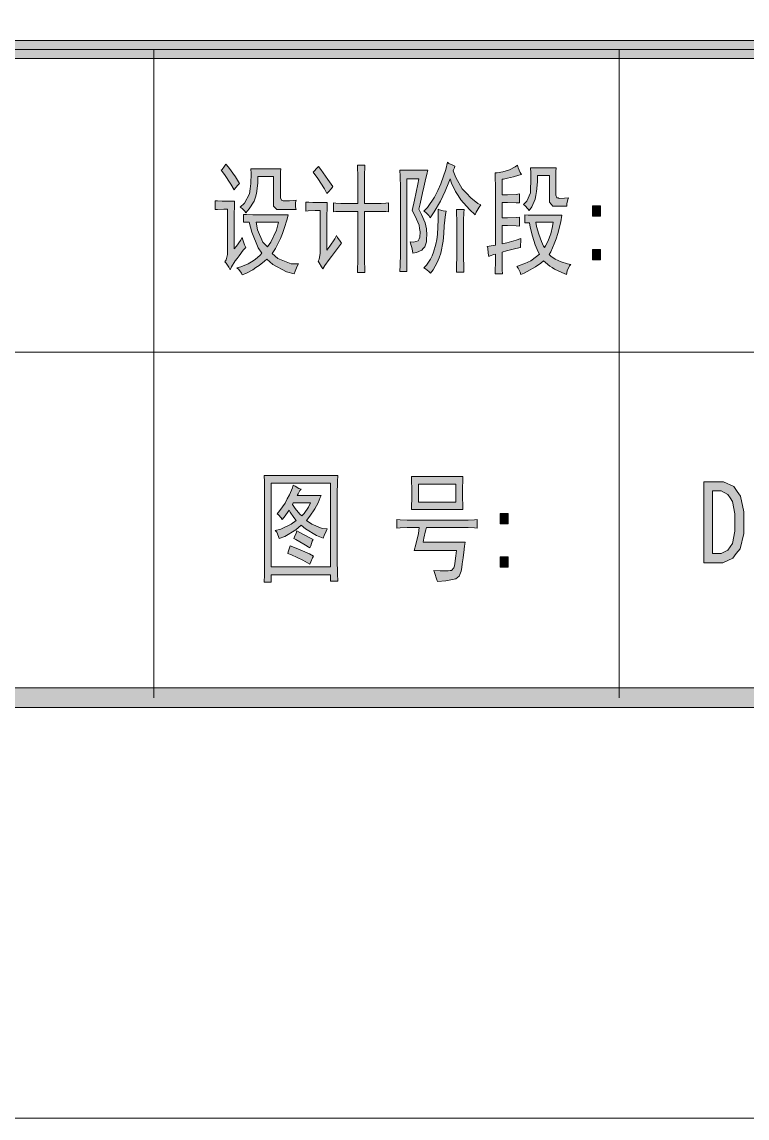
# Model space of a CAD drawing. Header units: millimetres. Extents: x 805 to 6044844, y 120 to 7887884.
# Drawn here: x 6039111 to 6041700, y 7798792 to 7802704 of the extents above; entities that cross this region are included whole.
import ezdxf

# ---------------------------------------------------------------- set-up
doc = ezdxf.new("R2010")
doc.units = ezdxf.units.MM

msp = doc.modelspace()

# ---------------------------------------------------------------- hatches: boundary and pattern name
h = msp.add_hatch(color=0)
h.dxf.hatch_style = 2
h.paths.add_polyline_path([(6035838.5, 7802573.2), (6035838.5, 7802637.6), (6043344, 7802637.6), (6043344, 7802573.2)])
h = msp.add_hatch(color=0)
h.dxf.hatch_style = 2
h.paths.add_polyline_path([(6039838.9, 7802196.5), (6039849.1, 7802185.2), (6039873.8, 7802150.9), (6039888.3, 7802127.3), (6039883.5, 7802123), (6039873.3, 7802111.7), (6039868.5, 7802105.3), (6039857.7, 7802124.6), (6039834.7, 7802159.5), (6039822.8, 7802174.5), (6039826.6, 7802177.7), (6039834.7, 7802189)])
h = msp.add_hatch(color=0)
h.dxf.hatch_style = 2
h.paths.add_polyline_path([(6040310.7, 7802056.4), (6040310.7, 7802140.7), (6040310.7, 7802157.3), (6040309.6, 7802183.6), (6040309.1, 7802193.3), (6040335.9, 7802193.3), (6040335.4, 7802182), (6040334.3, 7802162.7), (6040334.3, 7802154.1), (6040334.3, 7802056.4), (6040386.4, 7802056.4), (6040393.9, 7802056.4), (6040410.5, 7802057), (6040419.6, 7802058), (6040419.6, 7802025.8), (6040410, 7802026.9), (6040393.9, 7802027.4), (6040388, 7802027.4), (6040334.3, 7802027.4), (6040334.3, 7801858.4), (6040334.3, 7801848.2), (6040335.4, 7801824), (6040335.9, 7801809.5), (6040309.1, 7801809.5), (6040309.6, 7801824), (6040310.7, 7801847.6), (6040310.7, 7801856.8), (6040310.7, 7802027.4), (6040260.8, 7802027.4), (6040251.7, 7802027.4), (6040232.3, 7802026.9), (6040223.2, 7802025.8), (6040223.2, 7802058), (6040232.3, 7802057), (6040250, 7802056.4), (6040258.6, 7802056.4)])
h = msp.add_hatch(color=0)
h.dxf.hatch_style = 2
h.paths.add_polyline_path([(6040651.5, 7802172.9), (6040660.1, 7802148.2), (6040683.7, 7802107.9), (6040698.7, 7802092.4), (6040713.7, 7802076.8), (6040739.5, 7802056.4), (6040750.2, 7802051.1), (6040743.8, 7802042.5), (6040733.6, 7802024.8), (6040729.8, 7802015.6), (6040708.9, 7802035), (6040678.3, 7802069.3), (6040669.2, 7802084.3), (6040659.5, 7802098.8), (6040645, 7802128.9), (6040639.7, 7802143.9), (6040635.4, 7802131.6), (6040622.5, 7802100.4), (6040613.9, 7802082.2), (6040605.3, 7802064.5), (6040582.8, 7802025.8), (6040568.8, 7802005.4), (6040564, 7802012.9), (6040552.2, 7802024.8), (6040546.3, 7802029), (6040559.2, 7802041.9), (6040583.9, 7802078.4), (6040595.7, 7802102.6), (6040606.9, 7802126.7), (6040624.6, 7802177.2), (6040631.1, 7802202.9), (6040635.9, 7802199.2), (6040649.3, 7802192.2), (6040657.4, 7802189.5), (6040655.2, 7802183.6), (6040652, 7802175.6)])
h = msp.add_hatch(color=0)
h.dxf.hatch_style = 2
h.paths.add_polyline_path([(6040894.6, 7802159.5), (6040885.5, 7802156.8), (6040866.2, 7802151.4), (6040856, 7802149.3), (6040845.2, 7802146.6), (6040830.7, 7802143.4), (6040825.9, 7802142.3), (6040825.9, 7802086.5), (6040845.2, 7802086.5), (6040876.3, 7802088.1), (6040888.2, 7802090.2), (6040888.2, 7802058), (6040876.3, 7802058.6), (6040845.2, 7802059.6), (6040825.9, 7802059.6), (6040825.9, 7802005.4), (6040845.2, 7802005.4), (6040876.3, 7802006.5), (6040888.2, 7802007), (6040888.2, 7801975.4), (6040876.3, 7801975.9), (6040845.2, 7801977), (6040825.9, 7801977), (6040825.9, 7801912.6), (6040842.5, 7801915.8), (6040876.3, 7801925.5), (6040893, 7801931.4), (6040892.4, 7801922.8), (6040891.9, 7801906.7), (6040891.9, 7801899.2), (6040874.2, 7801896), (6040841.5, 7801887.4), (6040825.9, 7801882), (6040825.9, 7801853.6), (6040825.9, 7801843.4), (6040826.4, 7801818.7), (6040827.5, 7801804.7), (6040800.7, 7801804.7), (6040801.2, 7801818.7), (6040801.8, 7801843.4), (6040801.8, 7801853.6), (6040801.8, 7801875.6), (6040795.8, 7801873.9), (6040783.5, 7801869.7), (6040778.1, 7801867), (6040776.5, 7801878.8), (6040774.4, 7801896.5), (6040772.8, 7801902.4), (6040779.2, 7801903.5), (6040793.7, 7801905.6), (6040801.8, 7801907.8), (6040801.8, 7802103.6), (6040801.8, 7802117.6), (6040801.2, 7802149.3), (6040800.7, 7802165.9), (6040808.2, 7802165.9), (6040828, 7802169.1), (6040839.9, 7802172.9), (6040852.2, 7802176.1), (6040872.1, 7802186.3), (6040880.6, 7802193.3), (6040883.3, 7802183.6), (6040890.3, 7802167)])
h = msp.add_hatch(color=0)
h.dxf.hatch_style = 2
h.paths.add_polyline_path([(6040031.6, 7802034.4), (6040020.9, 7802034.4), (6040009.6, 7802046.2), (6040009.1, 7802058), (6040009.1, 7802152.5), (6039953.3, 7802152.5), (6039953.3, 7802128.9), (6039949, 7802091.8), (6039945.2, 7802078.4), (6039940.9, 7802064.5), (6039923.2, 7802036.6), (6039910.3, 7802022.6), (6039907.6, 7802028.5), (6039897.4, 7802038.7), (6039889.9, 7802042.5), (6039905.5, 7802057), (6039923.7, 7802090.2), (6039925.9, 7802108.5), (6039928, 7802127.3), (6039929.6, 7802162.7), (6039929.1, 7802179.3), (6040035.4, 7802179.3), (6040034.8, 7802169.1), (6040034.3, 7802143.9), (6040034.3, 7802128.9), (6040034.3, 7802083.3), (6040034.3, 7802076.3), (6040037.5, 7802068.2), (6040041.3, 7802067.2), (6040044.5, 7802066.1), (6040054.7, 7802065), (6040061.1, 7802065.5), (6040067, 7802066.1), (6040081.5, 7802067.2), (6040090.1, 7802068.2), (6040088.5, 7802059.6), (6040088.5, 7802042.5), (6040090.1, 7802034.4)])
h = msp.add_hatch(color=0)
h.dxf.hatch_style = 2
h.paths.add_polyline_path([(6040170.1, 7802187.9), (6040178.1, 7802177.2), (6040203.9, 7802141.8), (6040221.6, 7802117.1), (6040216.2, 7802110.1), (6040205.5, 7802097.7), (6040200.1, 7802091.8), (6040192.1, 7802107.9), (6040167.4, 7802145.5), (6040150.8, 7802167.5), (6040155.1, 7802171.8), (6040164.7, 7802182)])
h = msp.add_hatch(color=0)
h.dxf.hatch_style = 2
h.paths.add_polyline_path([(6040560.2, 7802174.5), (6040557.6, 7802165.4), (6040550.6, 7802135.3), (6040546.3, 7802114.4), (6040541.5, 7802094), (6040532.9, 7802054.3), (6040528.6, 7802036), (6040538.2, 7802016.7), (6040550.6, 7801986.7), (6040553.3, 7801975.9), (6040555.4, 7801965.2), (6040557, 7801943.2), (6040556, 7801931.4), (6040555.4, 7801919.6), (6040549.5, 7801901.9), (6040544.1, 7801896), (6040538.8, 7801890), (6040520, 7801881.5), (6040506.6, 7801878.8), (6040504.4, 7801893.8), (6040499.1, 7801914.2), (6040496.9, 7801919.6), (6040509.8, 7801918), (6040525.9, 7801922.8), (6040529.1, 7801929.8), (6040531.8, 7801936.2), (6040532.9, 7801955), (6040530.7, 7801966.8), (6040529.1, 7801978.6), (6040515.7, 7802010.8), (6040504.4, 7802030.7), (6040513, 7802068.2), (6040525.4, 7802124.6), (6040528.6, 7802143.9), (6040485.1, 7802143.9), (6040485.1, 7801812.8), (6040461, 7801812.8), (6040462, 7801835.8), (6040462.6, 7801875.6), (6040462.6, 7801892.2), (6040462.6, 7802093.4), (6040462.6, 7802112.8), (6040462, 7802153.6), (6040461, 7802174.5)])
h = msp.add_hatch(color=0)
h.dxf.hatch_style = 2
h.paths.add_polyline_path([(6041018.6, 7802183.1), (6041018, 7802170.2), (6041017.5, 7802146.6), (6041017.5, 7802135.8), (6041017.5, 7802093.4), (6041017.5, 7802085.9), (6041021.3, 7802076.8), (6041025.5, 7802075.7), (6041029.8, 7802074.1), (6041048.6, 7802074.7), (6041063.1, 7802076.3), (6041060.4, 7802070.4), (6041057.2, 7802055.3), (6041056.7, 7802046.2), (6041017.5, 7802046.2), (6041006.8, 7802046.2), (6040995, 7802060.2), (6040994.4, 7802074.7), (6040994.4, 7802155.7), (6040951.5, 7802155.7), (6040951.5, 7802133.7), (6040948.8, 7802098.3), (6040946.7, 7802084.9), (6040944, 7802071.4), (6040931.6, 7802044.6), (6040922.5, 7802030.7), (6040917.7, 7802036.6), (6040908, 7802047.8), (6040902.1, 7802052.7), (6040913.9, 7802064.5), (6040926.8, 7802094.5), (6040927.3, 7802112.8), (6040927.9, 7802131), (6040927.9, 7802165.9), (6040927.3, 7802183.1)])
h = msp.add_hatch(color=0)
h.dxf.hatch_style = 2
h.paths.add_polyline_path([(6039870.6, 7802064.5), (6039870.1, 7802049.4), (6039869.5, 7802015.6), (6039869.5, 7801996.8), (6039869.5, 7801893.8), (6039877.6, 7801904), (6039891.5, 7801924.4), (6039897.4, 7801934.6), (6039899.6, 7801926), (6039905.5, 7801908.3), (6039910.3, 7801899.2), (6039901.7, 7801889), (6039886.7, 7801869.7), (6039879.7, 7801860), (6039872.8, 7801850.9), (6039859.9, 7801830.5), (6039854.5, 7801819.7), (6039849.7, 7801828.9), (6039840.6, 7801843.4), (6039835.2, 7801848.2), (6039840.6, 7801855.2), (6039845.4, 7801874.5), (6039845.4, 7801887.4), (6039845.4, 7802036), (6039832, 7802036), (6039810, 7802035), (6039801.4, 7802034.4), (6039801.4, 7802066.1), (6039809.4, 7802065.5), (6039826.6, 7802064.5), (6039835.2, 7802064.5)])
h = msp.add_hatch(color=0)
h.dxf.hatch_style = 2
h.paths.add_polyline_path([(6040201.7, 7802059.6), (6040200.7, 7802043.5), (6040200.1, 7802009.7), (6040200.1, 7801992), (6040200.1, 7801889), (6040210.9, 7801903.5), (6040228, 7801929.8), (6040234.5, 7801941.6), (6040238.2, 7801934.6), (6040247.4, 7801921.2), (6040252.2, 7801914.2), (6040216.8, 7801867), (6040208.7, 7801856.2), (6040192.6, 7801834.2), (6040185.1, 7801823), (6040180.8, 7801830.5), (6040172.2, 7801844.4), (6040168.5, 7801850.3), (6040172.8, 7801856.8), (6040176.5, 7801877.2), (6040176, 7801890.6), (6040176, 7802030.7), (6040158.8, 7802030.7), (6040133.6, 7802030.1), (6040125.5, 7802029), (6040125.5, 7802061.2), (6040135.7, 7802060.2), (6040149.7, 7802059.6), (6040153.4, 7802059.6)])
h = msp.add_hatch(color=0)
h.dxf.hatch_style = 2
h.paths.add_polyline_path([(6040625.7, 7802029), (6040623.6, 7802016.7), (6040618.7, 7801976.5), (6040617.1, 7801949.1), (6040615, 7801921.7), (6040606.9, 7801878.2), (6040600.5, 7801862.1), (6040594.1, 7801846), (6040579, 7801818.7), (6040569.9, 7801807.9), (6040564.5, 7801813.8), (6040552.2, 7801823), (6040546.3, 7801826.7), (6040555.4, 7801835.8), (6040570.4, 7801857.3), (6040575.8, 7801869.7), (6040581.2, 7801882), (6040589.2, 7801911), (6040592.4, 7801927.6), (6040595.1, 7801944.8), (6040597.8, 7801999), (6040597.8, 7802036), (6040601.6, 7802033.3), (6040615.5, 7802030.1)])
h = msp.add_hatch(color=0)
h.dxf.hatch_style = 2
h.paths.add_polyline_path([(6041176.9, 7802010.8), (6041147.9, 7802010.8), (6041147.9, 7802047.8), (6041176.9, 7802047.8)])
h = msp.add_hatch(color=0)
h.paths.add_polyline_path([(6039902.3, 7802017.2), (6039912.5, 7802016.7), (6039935.5, 7802015.6), (6039947.9, 7802015.6), (6040062.2, 7802015.6), (6040058.4, 7802000.6), (6040047.7, 7801967.3), (6040041.3, 7801949.1), (6040034.8, 7801930.8), (6040016.6, 7801894.9), (6040005.3, 7801877.2), (6040025.2, 7801859.5), (6040072.4, 7801840.7), (6040098.7, 7801840.1), (6040093.9, 7801832.6), (6040086.4, 7801814.9), (6040083.7, 7801804.7), (6040056.3, 7801812.2), (6040007.5, 7801838.5), (6039986, 7801856.8), (6039977.9, 7801850.3), (6039958.1, 7801835.3), (6039946.8, 7801827.3), (6039935.5, 7801819.2), (6039910.9, 7801806.3), (6039897.4, 7801801), (6039894.8, 7801807.9), (6039885.6, 7801820.8), (6039878.7, 7801826.7), (6039892.6, 7801829.9), (6039918.9, 7801840.7), (6039931.3, 7801848.2), (6039943.6, 7801856.2), (6039961.8, 7801871.3), (6039968.3, 7801878.8), (6039954.3, 7801898.1), (6039931.8, 7801953.4), (6039922.7, 7801988.8), (6039902.3, 7801988.8)])
h.paths.add_polyline_path([(6039987.6, 7801900.8), (6040000, 7801918), (6040019.8, 7801961.4), (6040026.8, 7801988.8), (6039947.9, 7801988.8), (6039952.7, 7801962.5), (6039972, 7801918.5)])
h = msp.add_hatch(color=0)
h.dxf.hatch_style = 2
h.paths.add_polyline_path([(6040690.7, 7802034.4), (6040689, 7802022.6), (6040688, 7801996.8), (6040688, 7801983.4), (6040688, 7801870.2), (6040688, 7801862.1), (6040688.5, 7801832.6), (6040689, 7801811.2), (6040662.8, 7801811.2), (6040663.3, 7801834.2), (6040663.8, 7801864.3), (6040663.8, 7801872.3), (6040663.8, 7801983.4), (6040663.8, 7801995.2), (6040663.3, 7802021), (6040662.8, 7802034.4)])
h = msp.add_hatch(color=0)
h.paths.add_polyline_path([(6041039, 7802014), (6041035.2, 7801990.4), (6041025, 7801948.5), (6041018.6, 7801930.3), (6041012.1, 7801912.1), (6040999.8, 7801884.1), (6040993.3, 7801873.9), (6040999.2, 7801868), (6041015.3, 7801857.3), (6041026.1, 7801852.5), (6041036.8, 7801848.2), (6041059.4, 7801840.7), (6041070.6, 7801838.5), (6041066.3, 7801833.2), (6041058.3, 7801815.4), (6041055.6, 7801802.6), (6041038.4, 7801809.5), (6041012.7, 7801821.9), (6041004.6, 7801827.3), (6040996.6, 7801832.6), (6040981, 7801845), (6040974, 7801851.9), (6040964.4, 7801843.4), (6040944.5, 7801829.4), (6040934.8, 7801824), (6040925.7, 7801818.7), (6040904.8, 7801807.9), (6040893, 7801802.6), (6040890.8, 7801811.2), (6040883.3, 7801825.6), (6040878, 7801831.5), (6040887.1, 7801834.2), (6040906.4, 7801841.7), (6040917.1, 7801846.6), (6040927.9, 7801851.9), (6040948.8, 7801866.4), (6040959, 7801875.6), (6040954.2, 7801884.1), (6040944, 7801908.3), (6040938.6, 7801924.4), (6040933.8, 7801939.4), (6040926.3, 7801971.1), (6040923.6, 7801987.2), (6040919.3, 7801987.2), (6040910.7, 7801987.2), (6040906.9, 7801987.2), (6040906.9, 7802015.6), (6040919.3, 7802014.6), (6040941.8, 7802014), (6040952.6, 7802014)])
h.paths.add_polyline_path([(6040946.7, 7801988.8), (6040948.8, 7801974.3), (6040956.3, 7801946.9), (6040961.1, 7801933.5), (6040966, 7801920.6), (6040973.5, 7801903.5), (6040976.7, 7801899.2), (6040981, 7801905.1), (6040990.1, 7801923.3), (6040994.4, 7801935.7), (6040999.2, 7801947.5), (6041006.2, 7801974.3), (6041008.4, 7801988.8), (6040952.6, 7801988.8)])
h = msp.add_hatch(color=0)
h.dxf.hatch_style = 2
h.paths.add_polyline_path([(6041176.9, 7801855.2), (6041147.9, 7801855.2), (6041147.9, 7801892.2), (6041176.9, 7801892.2)])
h = msp.add_hatch(color=0)
h.paths.add_polyline_path([(6040238.8, 7801085), (6040237.7, 7801064.1), (6040237.2, 7801017.4), (6040237.2, 7800992.2), (6040237.2, 7800811.3), (6040237.2, 7800785.6), (6040237.7, 7800734), (6040238.8, 7800708.3), (6040213, 7800708.3), (6040213, 7800730.3), (6040001.6, 7800730.3), (6040001.6, 7800705.1), (6039976.3, 7800705.1), (6039976.9, 7800731.4), (6039977.4, 7800785.6), (6039977.4, 7800813.5), (6039977.4, 7800992.2), (6039977.4, 7801016.9), (6039976.9, 7801063), (6039976.3, 7801085)])
h.paths.add_polyline_path([(6040213, 7800759.3), (6040213, 7801058.2), (6040001.6, 7801058.2), (6040001.6, 7800759.3)])
h = msp.add_hatch(color=0)
h.paths.add_polyline_path([(6040685.8, 7801081.8), (6040685.3, 7801068.9), (6040684.2, 7801040.5), (6040684.2, 7801024.4), (6040684.2, 7801008.3), (6040685.3, 7800977.7), (6040685.8, 7800963.7), (6040502.3, 7800963.7), (6040502.8, 7800975.5), (6040503.4, 7801003.5), (6040503.4, 7801019.6), (6040503.4, 7801036.2), (6040502.8, 7801067.3), (6040502.3, 7801081.8)])
h.paths.add_polyline_path([(6040660.6, 7800990.6), (6040660.6, 7801055), (6040527.5, 7801055), (6040527.5, 7800990.6)])
h = msp.add_hatch(color=0)
h.paths.add_polyline_path([(6041688.3, 7800917.6), (6041688.3, 7800878.9), (6041675.5, 7800823.7), (6041662, 7800807.6), (6041649.2, 7800790.9), (6041613.7, 7800774.3), (6041591.2, 7800774.3), (6041545.6, 7800774.3), (6041545.6, 7801062.5), (6041591.2, 7801062.5), (6041616.4, 7801062.5), (6041652.9, 7801045.8), (6041664.7, 7801028.7), (6041676.5, 7801012), (6041688.3, 7800956.2)])
h.paths.add_polyline_path([(6041656.1, 7800917.6), (6041656.1, 7800948.7), (6041648.1, 7800992.7), (6041640, 7801005.1), (6041632, 7801017.9), (6041607.8, 7801030.8), (6041591.2, 7801030.8), (6041576.7, 7801030.8), (6041576.7, 7800806.5), (6041591.2, 7800806.5), (6041607.8, 7800806.5), (6041632, 7800818.8), (6041640, 7800830.6), (6041648.1, 7800843), (6041656.1, 7800886.5)])
h = msp.add_hatch(color=0)
h.paths.add_polyline_path([(6040107.8, 7801036.2), (6040104.1, 7801031.4), (6040097.1, 7801020.1), (6040093.9, 7801014.2), (6040179.2, 7801014.2), (6040176.5, 7801006.7), (6040168.5, 7800987.9), (6040162.6, 7800977.2), (6040156.7, 7800965.9), (6040139, 7800940.1), (6040127.1, 7800924.6), (6040145.9, 7800912.2), (6040183.5, 7800896.7), (6040201.7, 7800894.5), (6040197.4, 7800886.5), (6040189.9, 7800870.9), (6040186.7, 7800862.3), (6040163.1, 7800871.4), (6040123.9, 7800894.5), (6040107.8, 7800907.9), (6040089.6, 7800891.8), (6040050.4, 7800868.2), (6040029.5, 7800860.7), (6040027.9, 7800868.2), (6040020.9, 7800882.7), (6040015.5, 7800889.1), (6040035.9, 7800893.4), (6040072.9, 7800911.1), (6040090.1, 7800924.6), (6040081.5, 7800935.8), (6040068.6, 7800954.1), (6040064.9, 7800962.1), (6040059.5, 7800953.5), (6040047.2, 7800936.4), (6040040.7, 7800928.3), (6040036.4, 7800934.8), (6040026.8, 7800945), (6040022, 7800948.2), (6040032.7, 7800960), (6040050.9, 7800986.8), (6040058.4, 7801001.8), (6040066.5, 7801016.3), (6040077.2, 7801041), (6040079.9, 7801051.2), (6040086.4, 7801046.9), (6040100.3, 7801039.4)])
h.paths.add_polyline_path([(6040077.8, 7800982), (6040086.9, 7800968), (6040103.5, 7800947.6), (6040110.5, 7800941.7), (6040118.6, 7800950.3), (6040134.1, 7800972.9), (6040141.1, 7800987.4), (6040079.9, 7800987.4)])
h = msp.add_hatch(color=0)
h.dxf.hatch_style = 2
h.paths.add_polyline_path([(6040847.9, 7800912.8), (6040818.9, 7800912.8), (6040818.9, 7800950.3), (6040847.9, 7800950.3)])
h = msp.add_hatch(color=0)
h.dxf.hatch_style = 2
h.paths.add_polyline_path([(6040693.3, 7800926.2), (6040705.1, 7800926.2), (6040727.2, 7800927.2), (6040736.3, 7800928.3), (6040736.3, 7800897.7), (6040727.2, 7800898.8), (6040705.1, 7800899.3), (6040693.3, 7800899.3), (6040555.4, 7800899.3), (6040552.7, 7800887.5), (6040546.8, 7800861.2), (6040543.6, 7800847.3), (6040693.3, 7800847.3), (6040691.2, 7800833.3), (6040688.5, 7800810.8), (6040687.4, 7800801.7), (6040686.9, 7800792), (6040683.7, 7800770), (6040682.1, 7800756.6), (6040679.9, 7800743.7), (6040672.4, 7800726), (6040666.5, 7800721.2), (6040661.1, 7800716.3), (6040625.2, 7800709.4), (6040594.6, 7800706.7), (6040591.9, 7800716.3), (6040585.5, 7800735.6), (6040581.7, 7800745.8), (6040604.8, 7800744.8), (6040633.2, 7800744.8), (6040639.7, 7800745.8), (6040645.6, 7800746.4), (6040653.6, 7800755.5), (6040655.2, 7800763.6), (6040657.4, 7800771.6), (6040661.1, 7800799), (6040662.8, 7800818.3), (6040511.9, 7800818.3), (6040517.8, 7800838.7), (6040527, 7800878.9), (6040529.7, 7800899.3), (6040499.6, 7800899.3), (6040486.2, 7800899.3), (6040461.5, 7800898.8), (6040450.2, 7800897.7), (6040450.2, 7800928.3), (6040461.5, 7800927.2), (6040486.2, 7800926.2), (6040499.6, 7800926.2)])
h = msp.add_hatch(color=0)
h.dxf.hatch_style = 2
h.paths.add_polyline_path([(6040092.8, 7800887.5), (6040114.3, 7800875.7), (6040143.8, 7800860.7), (6040151.3, 7800856.9), (6040148.1, 7800850.5), (6040142.2, 7800834.9), (6040139.5, 7800826.9), (6040118, 7800840.3), (6040089, 7800856.9), (6040081.5, 7800860.7), (6040084.7, 7800866.6), (6040090.1, 7800880)])
h = msp.add_hatch(color=0)
h.dxf.hatch_style = 2
h.paths.add_polyline_path([(6040068.6, 7800834.9), (6040096.6, 7800824.2), (6040138.4, 7800805.4), (6040152.4, 7800797.9), (6040149.1, 7800791.5), (6040142.7, 7800777), (6040139.5, 7800769.5), (6040113.7, 7800783.4), (6040074, 7800802.2), (6040060.1, 7800806.5), (6040062.2, 7800813.5), (6040067, 7800827.4)])
h = msp.add_hatch(color=0)
h.dxf.hatch_style = 2
h.paths.add_polyline_path([(6040847.9, 7800757.7), (6040818.9, 7800757.7), (6040818.9, 7800794.7), (6040847.9, 7800794.7)])
h = msp.add_hatch(color=0)
h.dxf.hatch_style = 2
h.paths.add_polyline_path([(5922419.8, 7800256.9), (5922489.5, 7800327.2), (6043309.1, 7800327.2), (6043378.9, 7800256.9)])

# ---------------------------------------------------------------- linework, layer by layer
at = {"color": 0, "lineweight": 0}
for points in [[(5918704.9, 7798792.3), (5918704.9, 7887884.5), (6044844, 7887884.5), (6044844, 7798792.3)], [(6035838.5, 7802573.2), (6035838.5, 7802637.6), (6043344, 7802637.6), (6043344, 7802573.2)], [(6039838.9, 7802196.5), (6039849.1, 7802185.2), (6039873.8, 7802150.9), (6039888.3, 7802127.3), (6039883.5, 7802123), (6039873.3, 7802111.7), (6039868.5, 7802105.3), (6039857.7, 7802124.6), (6039834.7, 7802159.5), (6039822.8, 7802174.5), (6039826.6, 7802177.7), (6039834.7, 7802189)], [(6040310.7, 7802056.4), (6040310.7, 7802140.7), (6040310.7, 7802157.3), (6040309.6, 7802183.6), (6040309.1, 7802193.3), (6040335.9, 7802193.3), (6040335.4, 7802182), (6040334.3, 7802162.7), (6040334.3, 7802154.1), (6040334.3, 7802056.4), (6040386.4, 7802056.4), (6040393.9, 7802056.4), (6040410.5, 7802057), (6040419.6, 7802058), (6040419.6, 7802025.8), (6040410, 7802026.9), (6040393.9, 7802027.4), (6040388, 7802027.4), (6040334.3, 7802027.4), (6040334.3, 7801858.4), (6040334.3, 7801848.2), (6040335.4, 7801824), (6040335.9, 7801809.5), (6040309.1, 7801809.5), (6040309.6, 7801824), (6040310.7, 7801847.6), (6040310.7, 7801856.8), (6040310.7, 7802027.4), (6040260.8, 7802027.4), (6040251.7, 7802027.4), (6040232.3, 7802026.9), (6040223.2, 7802025.8), (6040223.2, 7802058), (6040232.3, 7802057), (6040250, 7802056.4), (6040258.6, 7802056.4)], [(6040651.5, 7802172.9), (6040660.1, 7802148.2), (6040683.7, 7802107.9), (6040698.7, 7802092.4), (6040713.7, 7802076.8), (6040739.5, 7802056.4), (6040750.2, 7802051.1), (6040743.8, 7802042.5), (6040733.6, 7802024.8), (6040729.8, 7802015.6), (6040708.9, 7802035), (6040678.3, 7802069.3), (6040669.2, 7802084.3), (6040659.5, 7802098.8), (6040645, 7802128.9), (6040639.7, 7802143.9), (6040635.4, 7802131.6), (6040622.5, 7802100.4), (6040613.9, 7802082.2), (6040605.3, 7802064.5), (6040582.8, 7802025.8), (6040568.8, 7802005.4), (6040564, 7802012.9), (6040552.2, 7802024.8), (6040546.3, 7802029), (6040559.2, 7802041.9), (6040583.9, 7802078.4), (6040595.7, 7802102.6), (6040606.9, 7802126.7), (6040624.6, 7802177.2), (6040631.1, 7802202.9), (6040635.9, 7802199.2), (6040649.3, 7802192.2), (6040657.4, 7802189.5), (6040655.2, 7802183.6), (6040652, 7802175.6)], [(6040894.6, 7802159.5), (6040885.5, 7802156.8), (6040866.2, 7802151.4), (6040856, 7802149.3), (6040845.2, 7802146.6), (6040830.7, 7802143.4), (6040825.9, 7802142.3), (6040825.9, 7802086.5), (6040845.2, 7802086.5), (6040876.3, 7802088.1), (6040888.2, 7802090.2), (6040888.2, 7802058), (6040876.3, 7802058.6), (6040845.2, 7802059.6), (6040825.9, 7802059.6), (6040825.9, 7802005.4), (6040845.2, 7802005.4), (6040876.3, 7802006.5), (6040888.2, 7802007), (6040888.2, 7801975.4), (6040876.3, 7801975.9), (6040845.2, 7801977), (6040825.9, 7801977), (6040825.9, 7801912.6), (6040842.5, 7801915.8), (6040876.3, 7801925.5), (6040893, 7801931.4), (6040892.4, 7801922.8), (6040891.9, 7801906.7), (6040891.9, 7801899.2), (6040874.2, 7801896), (6040841.5, 7801887.4), (6040825.9, 7801882), (6040825.9, 7801853.6), (6040825.9, 7801843.4), (6040826.4, 7801818.7), (6040827.5, 7801804.7), (6040800.7, 7801804.7), (6040801.2, 7801818.7), (6040801.8, 7801843.4), (6040801.8, 7801853.6), (6040801.8, 7801875.6), (6040795.8, 7801873.9), (6040783.5, 7801869.7), (6040778.1, 7801867), (6040776.5, 7801878.8), (6040774.4, 7801896.5), (6040772.8, 7801902.4), (6040779.2, 7801903.5), (6040793.7, 7801905.6), (6040801.8, 7801907.8), (6040801.8, 7802103.6), (6040801.8, 7802117.6), (6040801.2, 7802149.3), (6040800.7, 7802165.9), (6040808.2, 7802165.9), (6040828, 7802169.1), (6040839.9, 7802172.9), (6040852.2, 7802176.1), (6040872.1, 7802186.3), (6040880.6, 7802193.3), (6040883.3, 7802183.6), (6040890.3, 7802167)], [(6040031.6, 7802034.4), (6040020.9, 7802034.4), (6040009.6, 7802046.2), (6040009.1, 7802058), (6040009.1, 7802152.5), (6039953.3, 7802152.5), (6039953.3, 7802128.9), (6039949, 7802091.8), (6039945.2, 7802078.4), (6039940.9, 7802064.5), (6039923.2, 7802036.6), (6039910.3, 7802022.6), (6039907.6, 7802028.5), (6039897.4, 7802038.7), (6039889.9, 7802042.5), (6039905.5, 7802057), (6039923.7, 7802090.2), (6039925.9, 7802108.5), (6039928, 7802127.3), (6039929.6, 7802162.7), (6039929.1, 7802179.3), (6040035.4, 7802179.3), (6040034.8, 7802169.1), (6040034.3, 7802143.9), (6040034.3, 7802128.9), (6040034.3, 7802083.3), (6040034.3, 7802076.3), (6040037.5, 7802068.2), (6040041.3, 7802067.2), (6040044.5, 7802066.1), (6040054.7, 7802065), (6040061.1, 7802065.5), (6040067, 7802066.1), (6040081.5, 7802067.2), (6040090.1, 7802068.2), (6040088.5, 7802059.6), (6040088.5, 7802042.5), (6040090.1, 7802034.4)], [(6040170.1, 7802187.9), (6040178.1, 7802177.2), (6040203.9, 7802141.8), (6040221.6, 7802117.1), (6040216.2, 7802110.1), (6040205.5, 7802097.7), (6040200.1, 7802091.8), (6040192.1, 7802107.9), (6040167.4, 7802145.5), (6040150.8, 7802167.5), (6040155.1, 7802171.8), (6040164.7, 7802182)], [(6040560.2, 7802174.5), (6040557.6, 7802165.4), (6040550.6, 7802135.3), (6040546.3, 7802114.4), (6040541.5, 7802094), (6040532.9, 7802054.3), (6040528.6, 7802036), (6040538.2, 7802016.7), (6040550.6, 7801986.7), (6040553.3, 7801975.9), (6040555.4, 7801965.2), (6040557, 7801943.2), (6040556, 7801931.4), (6040555.4, 7801919.6), (6040549.5, 7801901.9), (6040544.1, 7801896), (6040538.8, 7801890), (6040520, 7801881.5), (6040506.6, 7801878.8), (6040504.4, 7801893.8), (6040499.1, 7801914.2), (6040496.9, 7801919.6), (6040509.8, 7801918), (6040525.9, 7801922.8), (6040529.1, 7801929.8), (6040531.8, 7801936.2), (6040532.9, 7801955), (6040530.7, 7801966.8), (6040529.1, 7801978.6), (6040515.7, 7802010.8), (6040504.4, 7802030.7), (6040513, 7802068.2), (6040525.4, 7802124.6), (6040528.6, 7802143.9), (6040485.1, 7802143.9), (6040485.1, 7801812.8), (6040461, 7801812.8), (6040462, 7801835.8), (6040462.6, 7801875.6), (6040462.6, 7801892.2), (6040462.6, 7802093.4), (6040462.6, 7802112.8), (6040462, 7802153.6), (6040461, 7802174.5)], [(6041018.6, 7802183.1), (6041018, 7802170.2), (6041017.5, 7802146.6), (6041017.5, 7802135.8), (6041017.5, 7802093.4), (6041017.5, 7802085.9), (6041021.3, 7802076.8), (6041025.5, 7802075.7), (6041029.8, 7802074.1), (6041048.6, 7802074.7), (6041063.1, 7802076.3), (6041060.4, 7802070.4), (6041057.2, 7802055.3), (6041056.7, 7802046.2), (6041017.5, 7802046.2), (6041006.8, 7802046.2), (6040995, 7802060.2), (6040994.4, 7802074.7), (6040994.4, 7802155.7), (6040951.5, 7802155.7), (6040951.5, 7802133.7), (6040948.8, 7802098.3), (6040946.7, 7802084.9), (6040944, 7802071.4), (6040931.6, 7802044.6), (6040922.5, 7802030.7), (6040917.7, 7802036.6), (6040908, 7802047.8), (6040902.1, 7802052.7), (6040913.9, 7802064.5), (6040926.8, 7802094.5), (6040927.3, 7802112.8), (6040927.9, 7802131), (6040927.9, 7802165.9), (6040927.3, 7802183.1)], [(6039870.6, 7802064.5), (6039870.1, 7802049.4), (6039869.5, 7802015.6), (6039869.5, 7801996.8), (6039869.5, 7801893.8), (6039877.6, 7801904), (6039891.5, 7801924.4), (6039897.4, 7801934.6), (6039899.6, 7801926), (6039905.5, 7801908.3), (6039910.3, 7801899.2), (6039901.7, 7801889), (6039886.7, 7801869.7), (6039879.7, 7801860), (6039872.8, 7801850.9), (6039859.9, 7801830.5), (6039854.5, 7801819.7), (6039849.7, 7801828.9), (6039840.6, 7801843.4), (6039835.2, 7801848.2), (6039840.6, 7801855.2), (6039845.4, 7801874.5), (6039845.4, 7801887.4), (6039845.4, 7802036), (6039832, 7802036), (6039810, 7802035), (6039801.4, 7802034.4), (6039801.4, 7802066.1), (6039809.4, 7802065.5), (6039826.6, 7802064.5), (6039835.2, 7802064.5)], [(6040201.7, 7802059.6), (6040200.7, 7802043.5), (6040200.1, 7802009.7), (6040200.1, 7801992), (6040200.1, 7801889), (6040210.9, 7801903.5), (6040228, 7801929.8), (6040234.5, 7801941.6), (6040238.2, 7801934.6), (6040247.4, 7801921.2), (6040252.2, 7801914.2), (6040216.8, 7801867), (6040208.7, 7801856.2), (6040192.6, 7801834.2), (6040185.1, 7801823), (6040180.8, 7801830.5), (6040172.2, 7801844.4), (6040168.5, 7801850.3), (6040172.8, 7801856.8), (6040176.5, 7801877.2), (6040176, 7801890.6), (6040176, 7802030.7), (6040158.8, 7802030.7), (6040133.6, 7802030.1), (6040125.5, 7802029), (6040125.5, 7802061.2), (6040135.7, 7802060.2), (6040149.7, 7802059.6), (6040153.4, 7802059.6)], [(6040625.7, 7802029), (6040623.6, 7802016.7), (6040618.7, 7801976.5), (6040617.1, 7801949.1), (6040615, 7801921.7), (6040606.9, 7801878.2), (6040600.5, 7801862.1), (6040594.1, 7801846), (6040579, 7801818.7), (6040569.9, 7801807.9), (6040564.5, 7801813.8), (6040552.2, 7801823), (6040546.3, 7801826.7), (6040555.4, 7801835.8), (6040570.4, 7801857.3), (6040575.8, 7801869.7), (6040581.2, 7801882), (6040589.2, 7801911), (6040592.4, 7801927.6), (6040595.1, 7801944.8), (6040597.8, 7801999), (6040597.8, 7802036), (6040601.6, 7802033.3), (6040615.5, 7802030.1)], [(6041176.9, 7802010.8), (6041147.9, 7802010.8), (6041147.9, 7802047.8), (6041176.9, 7802047.8)], [(6039902.3, 7802017.2), (6039912.5, 7802016.7), (6039935.5, 7802015.6), (6039947.9, 7802015.6), (6040062.2, 7802015.6), (6040058.4, 7802000.6), (6040047.7, 7801967.3), (6040041.3, 7801949.1), (6040034.8, 7801930.8), (6040016.6, 7801894.9), (6040005.3, 7801877.2), (6040025.2, 7801859.5), (6040072.4, 7801840.7), (6040098.7, 7801840.1), (6040093.9, 7801832.6), (6040086.4, 7801814.9), (6040083.7, 7801804.7), (6040056.3, 7801812.2), (6040007.5, 7801838.5), (6039986, 7801856.8), (6039977.9, 7801850.3), (6039958.1, 7801835.3), (6039946.8, 7801827.3), (6039935.5, 7801819.2), (6039910.9, 7801806.3), (6039897.4, 7801801), (6039894.8, 7801807.9), (6039885.6, 7801820.8), (6039878.7, 7801826.7), (6039892.6, 7801829.9), (6039918.9, 7801840.7), (6039931.3, 7801848.2), (6039943.6, 7801856.2), (6039961.8, 7801871.3), (6039968.3, 7801878.8), (6039954.3, 7801898.1), (6039931.8, 7801953.4), (6039922.7, 7801988.8), (6039902.3, 7801988.8)], [(6040690.7, 7802034.4), (6040689, 7802022.6), (6040688, 7801996.8), (6040688, 7801983.4), (6040688, 7801870.2), (6040688, 7801862.1), (6040688.5, 7801832.6), (6040689, 7801811.2), (6040662.8, 7801811.2), (6040663.3, 7801834.2), (6040663.8, 7801864.3), (6040663.8, 7801872.3), (6040663.8, 7801983.4), (6040663.8, 7801995.2), (6040663.3, 7802021), (6040662.8, 7802034.4)], [(6041039, 7802014), (6041035.2, 7801990.4), (6041025, 7801948.5), (6041018.6, 7801930.3), (6041012.1, 7801912.1), (6040999.8, 7801884.1), (6040993.3, 7801873.9), (6040999.2, 7801868), (6041015.3, 7801857.3), (6041026.1, 7801852.5), (6041036.8, 7801848.2), (6041059.4, 7801840.7), (6041070.6, 7801838.5), (6041066.3, 7801833.2), (6041058.3, 7801815.4), (6041055.6, 7801802.6), (6041038.4, 7801809.5), (6041012.7, 7801821.9), (6041004.6, 7801827.3), (6040996.6, 7801832.6), (6040981, 7801845), (6040974, 7801851.9), (6040964.4, 7801843.4), (6040944.5, 7801829.4), (6040934.8, 7801824), (6040925.7, 7801818.7), (6040904.8, 7801807.9), (6040893, 7801802.6), (6040890.8, 7801811.2), (6040883.3, 7801825.6), (6040878, 7801831.5), (6040887.1, 7801834.2), (6040906.4, 7801841.7), (6040917.1, 7801846.6), (6040927.9, 7801851.9), (6040948.8, 7801866.4), (6040959, 7801875.6), (6040954.2, 7801884.1), (6040944, 7801908.3), (6040938.6, 7801924.4), (6040933.8, 7801939.4), (6040926.3, 7801971.1), (6040923.6, 7801987.2), (6040919.3, 7801987.2), (6040910.7, 7801987.2), (6040906.9, 7801987.2), (6040906.9, 7802015.6), (6040919.3, 7802014.6), (6040941.8, 7802014), (6040952.6, 7802014)], [(6039987.6, 7801900.8), (6040000, 7801918), (6040019.8, 7801961.4), (6040026.8, 7801988.8), (6039947.9, 7801988.8), (6039952.7, 7801962.5), (6039972, 7801918.5)], [(6040946.7, 7801988.8), (6040948.8, 7801974.3), (6040956.3, 7801946.9), (6040961.1, 7801933.5), (6040966, 7801920.6), (6040973.5, 7801903.5), (6040976.7, 7801899.2), (6040981, 7801905.1), (6040990.1, 7801923.3), (6040994.4, 7801935.7), (6040999.2, 7801947.5), (6041006.2, 7801974.3), (6041008.4, 7801988.8), (6040952.6, 7801988.8)], [(6041176.9, 7801855.2), (6041147.9, 7801855.2), (6041147.9, 7801892.2), (6041176.9, 7801892.2)], [(6040238.8, 7801085), (6040237.7, 7801064.1), (6040237.2, 7801017.4), (6040237.2, 7800992.2), (6040237.2, 7800811.3), (6040237.2, 7800785.6), (6040237.7, 7800734), (6040238.8, 7800708.3), (6040213, 7800708.3), (6040213, 7800730.3), (6040001.6, 7800730.3), (6040001.6, 7800705.1), (6039976.3, 7800705.1), (6039976.9, 7800731.4), (6039977.4, 7800785.6), (6039977.4, 7800813.5), (6039977.4, 7800992.2), (6039977.4, 7801016.9), (6039976.9, 7801063), (6039976.3, 7801085)], [(6040213, 7800759.3), (6040213, 7801058.2), (6040001.6, 7801058.2), (6040001.6, 7800759.3)], [(6040685.8, 7801081.8), (6040685.3, 7801068.9), (6040684.2, 7801040.5), (6040684.2, 7801024.4), (6040684.2, 7801008.3), (6040685.3, 7800977.7), (6040685.8, 7800963.7), (6040502.3, 7800963.7), (6040502.8, 7800975.5), (6040503.4, 7801003.5), (6040503.4, 7801019.6), (6040503.4, 7801036.2), (6040502.8, 7801067.3), (6040502.3, 7801081.8)], [(6041688.3, 7800917.6), (6041688.3, 7800878.9), (6041675.5, 7800823.7), (6041662, 7800807.6), (6041649.2, 7800790.9), (6041613.7, 7800774.3), (6041591.2, 7800774.3), (6041545.6, 7800774.3), (6041545.6, 7801062.5), (6041591.2, 7801062.5), (6041616.4, 7801062.5), (6041652.9, 7801045.8), (6041664.7, 7801028.7), (6041676.5, 7801012), (6041688.3, 7800956.2)], [(6040107.8, 7801036.2), (6040104.1, 7801031.4), (6040097.1, 7801020.1), (6040093.9, 7801014.2), (6040179.2, 7801014.2), (6040176.5, 7801006.7), (6040168.5, 7800987.9), (6040162.6, 7800977.2), (6040156.7, 7800965.9), (6040139, 7800940.1), (6040127.1, 7800924.6), (6040145.9, 7800912.2), (6040183.5, 7800896.7), (6040201.7, 7800894.5), (6040197.4, 7800886.5), (6040189.9, 7800870.9), (6040186.7, 7800862.3), (6040163.1, 7800871.4), (6040123.9, 7800894.5), (6040107.8, 7800907.9), (6040089.6, 7800891.8), (6040050.4, 7800868.2), (6040029.5, 7800860.7), (6040027.9, 7800868.2), (6040020.9, 7800882.7), (6040015.5, 7800889.1), (6040035.9, 7800893.4), (6040072.9, 7800911.1), (6040090.1, 7800924.6), (6040081.5, 7800935.8), (6040068.6, 7800954.1), (6040064.9, 7800962.1), (6040059.5, 7800953.5), (6040047.2, 7800936.4), (6040040.7, 7800928.3), (6040036.4, 7800934.8), (6040026.8, 7800945), (6040022, 7800948.2), (6040032.7, 7800960), (6040050.9, 7800986.8), (6040058.4, 7801001.8), (6040066.5, 7801016.3), (6040077.2, 7801041), (6040079.9, 7801051.2), (6040086.4, 7801046.9), (6040100.3, 7801039.4)], [(6040660.6, 7800990.6), (6040660.6, 7801055), (6040527.5, 7801055), (6040527.5, 7800990.6)], [(6041656.1, 7800917.6), (6041656.1, 7800948.7), (6041648.1, 7800992.7), (6041640, 7801005.1), (6041632, 7801017.9), (6041607.8, 7801030.8), (6041591.2, 7801030.8), (6041576.7, 7801030.8), (6041576.7, 7800806.5), (6041591.2, 7800806.5), (6041607.8, 7800806.5), (6041632, 7800818.8), (6041640, 7800830.6), (6041648.1, 7800843), (6041656.1, 7800886.5)], [(6040077.8, 7800982), (6040086.9, 7800968), (6040103.5, 7800947.6), (6040110.5, 7800941.7), (6040118.6, 7800950.3), (6040134.1, 7800972.9), (6040141.1, 7800987.4), (6040079.9, 7800987.4)], [(6040847.9, 7800912.8), (6040818.9, 7800912.8), (6040818.9, 7800950.3), (6040847.9, 7800950.3)], [(6040693.3, 7800926.2), (6040705.1, 7800926.2), (6040727.2, 7800927.2), (6040736.3, 7800928.3), (6040736.3, 7800897.7), (6040727.2, 7800898.8), (6040705.1, 7800899.3), (6040693.3, 7800899.3), (6040555.4, 7800899.3), (6040552.7, 7800887.5), (6040546.8, 7800861.2), (6040543.6, 7800847.3), (6040693.3, 7800847.3), (6040691.2, 7800833.3), (6040688.5, 7800810.8), (6040687.4, 7800801.7), (6040686.9, 7800792), (6040683.7, 7800770), (6040682.1, 7800756.6), (6040679.9, 7800743.7), (6040672.4, 7800726), (6040666.5, 7800721.2), (6040661.1, 7800716.3), (6040625.2, 7800709.4), (6040594.6, 7800706.7), (6040591.9, 7800716.3), (6040585.5, 7800735.6), (6040581.7, 7800745.8), (6040604.8, 7800744.8), (6040633.2, 7800744.8), (6040639.7, 7800745.8), (6040645.6, 7800746.4), (6040653.6, 7800755.5), (6040655.2, 7800763.6), (6040657.4, 7800771.6), (6040661.1, 7800799), (6040662.8, 7800818.3), (6040511.9, 7800818.3), (6040517.8, 7800838.7), (6040527, 7800878.9), (6040529.7, 7800899.3), (6040499.6, 7800899.3), (6040486.2, 7800899.3), (6040461.5, 7800898.8), (6040450.2, 7800897.7), (6040450.2, 7800928.3), (6040461.5, 7800927.2), (6040486.2, 7800926.2), (6040499.6, 7800926.2)], [(6040092.8, 7800887.5), (6040114.3, 7800875.7), (6040143.8, 7800860.7), (6040151.3, 7800856.9), (6040148.1, 7800850.5), (6040142.2, 7800834.9), (6040139.5, 7800826.9), (6040118, 7800840.3), (6040089, 7800856.9), (6040081.5, 7800860.7), (6040084.7, 7800866.6), (6040090.1, 7800880)], [(6040068.6, 7800834.9), (6040096.6, 7800824.2), (6040138.4, 7800805.4), (6040152.4, 7800797.9), (6040149.1, 7800791.5), (6040142.7, 7800777), (6040139.5, 7800769.5), (6040113.7, 7800783.4), (6040074, 7800802.2), (6040060.1, 7800806.5), (6040062.2, 7800813.5), (6040067, 7800827.4)], [(6040847.9, 7800757.7), (6040818.9, 7800757.7), (6040818.9, 7800794.7), (6040847.9, 7800794.7)], [(5922419.8, 7800256.9), (5922489.5, 7800327.2), (6043309.1, 7800327.2), (6043378.9, 7800256.9)]]:
    msp.add_lwpolyline(points, close=True, dxfattribs=at)
for points in [[(6043344, 7802605.4), (6035838.5, 7802605.4)], [(6039582.4, 7802605.4), (6039582.4, 7800292.4)], [(6041243.4, 7802605.4), (6041243.4, 7800292.4)], [(6035838.5, 7801525.6), (6043344, 7801525.6)]]:
    msp.add_lwpolyline(points, dxfattribs=at)

doc.saveas('drawing.dxf')
